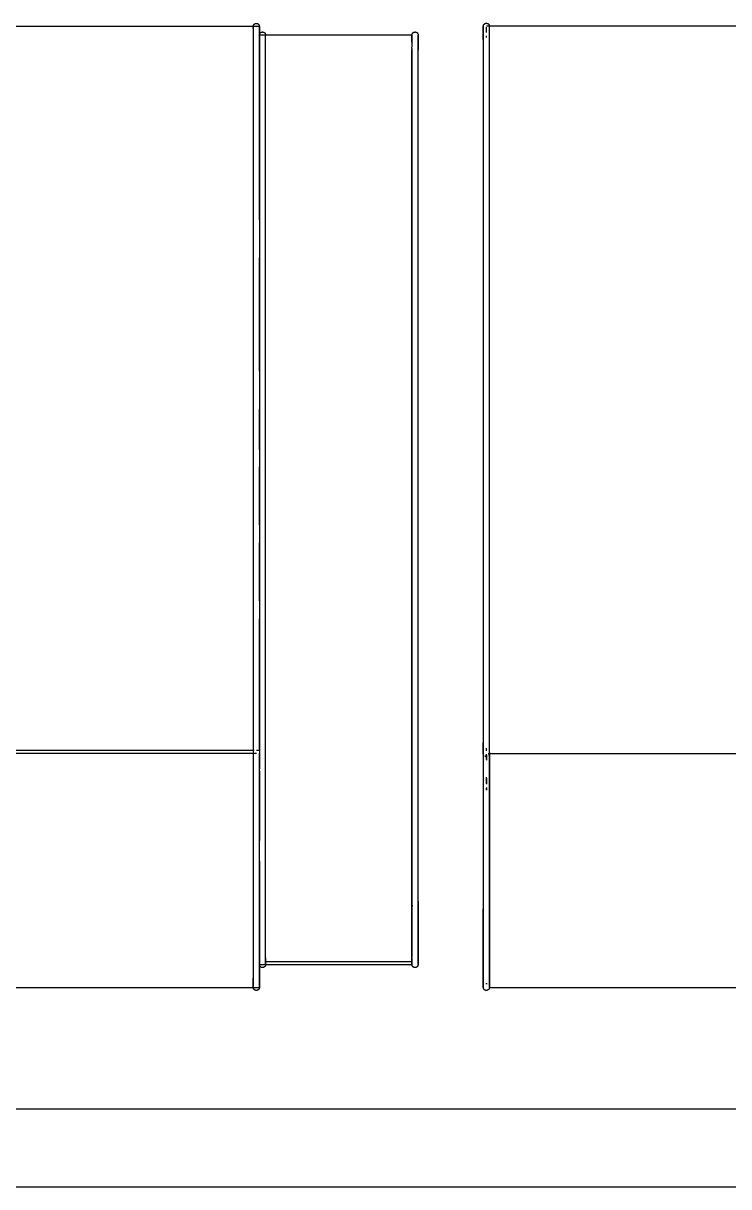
# Model space of a CAD drawing. Header units: metres. Extents: x -658 to -58, y -713 to -118.
# Drawn here: x -96.851 to -96.125, y -202.787 to -201.589 of the extents above; entities that cross this region are included whole.
import ezdxf

# ---------------------------------------------------------------- set-up
doc = ezdxf.new("R2010")
doc.units = ezdxf.units.M
doc.header["$LTSCALE"] = 100
doc.layers.add('plan', color=8, linetype='Continuous')

# ---------------------------------------------------------------- blocks, each defined once
blk = doc.blocks.new('Boxplay_Two_Seat_Settee_Sofa__-_HighTower_13286 - Boxplay_Two_Seat_Settee_Sofa__-_HighTower_13286-V2-الدور الاول')
for p, q in [((1.0001, 0.454), (0.3462, 0.454)), ((1.0001, 0.454), (1.0001, 0.454)), ((1.0001, 0.4461), (1.0001, 0.454)), ((1.0001, 0.4488), (1.0001, 0.454)), ((1.0001, 0.251), (1.0001, 0.4488)), ((1.0033, 0.4508), (1.0033, 0.4496)), ((1.0033, 0.4497), (1.0033, 0.4508)), ((1.0065, 0.3065), (1.0065, 0.3732)), ((1.0065, 0.2147), (1.0065, 0.2869)), ((1.0001, 0.2446), (1.0001, 0.251)), ((1.0001, 0.2123), (1.0001, 0.2446)), ((1.0033, 0.2481), (1.0033, 0.2511)), ((1.0033, 0.2509), (1.0033, 0.2488)), ((1.0033, 0.2386), (1.0033, 0.2447)), ((1.0033, 0.2442), (1.0033, 0.2377)), ((1.0021, 0.2161), (1.0023, 0.2161)), ((1.0033, 0.2147), (1.0033, 0.2202)), ((1.0033, 0.2192), (1.0033, 0.214)), ((1.0033, 0.2163), (1.0033, 0.2163)), ((1.0015, 0.2131), (0.6863, 0.2131)), ((1.0001, 0.2131), (1.0001, 0.2096)), ((1.0009, 0.2148), (1.001, 0.2149)), ((1.0033, 0.2149), (1.0033, 0.215)), ((1.0033, 0.2105), (1.0033, 0.2078)), ((1.0065, 0.2096), (1.0065, 0.2131)), ((1.0065, 0.2108), (1.0065, 0.2127)), ((1.0065, 0.2108), (1.0065, 0.2127)), ((1.0065, 0.2085), (1.0065, 0.2108)), ((1.0065, 0.2085), (1.0065, 0.2108)), ((1.0065, 0.2088), (1.0065, 0.2096)), ((1.0065, 0.2088), (1.0065, 0.2096)), ((1.0065, 0.2085), (1.0065, 0.2083)), ((1.0065, 0.2085), (1.0065, 0.2083)), ((1.0065, 0.1692), (1.0065, 0.2019)), ((1.0065, 0.113), (1.0065, 0.1495)), ((1.0065, 0.0457), (1.0065, 0.093)), ((1.0065, -0.1416), (1.0065, 0.0048)), ((1.0065, -0.3194), (1.0065, -0.2719)), ((1.0065, -0.4079), (1.0065, -0.3606)), ((1.0065, -0.5219), (1.0065, -0.4279)), ((1.0033, -0.5243), (1.0033, -0.5257)), ((0.6828, -0.5357), (1.0033, -0.5357)), ((1.0033, -0.5293), (1.0033, -0.5348))]:
    blk.add_line(p, q)
at = {"flags": 128}
for points in [[(1.0001, 0.454), (1.0001, 0.4541), (1.0001, 0.4542), (1.0001, 0.4544), (1.0002, 0.4545), (1.0002, 0.4546), (1.0002, 0.4547), (1.0002, 0.4549), (1.0003, 0.455), (1.0003, 0.4551), (1.0004, 0.4552), (1.0004, 0.4553), (1.0005, 0.4555), (1.0005, 0.4556), (1.0006, 0.4557), (1.0007, 0.4558), (1.0008, 0.4559), (1.0008, 0.456), (1.0009, 0.4561), (1.001, 0.4562), (1.0011, 0.4563), (1.0012, 0.4564), (1.0013, 0.4564), (1.0014, 0.4565), (1.0015, 0.4566), (1.0016, 0.4567), (1.0017, 0.4567), (1.0018, 0.4568), (1.0019, 0.4568), (1.002, 0.4569), (1.0021, 0.4569), (1.0023, 0.457), (1.0024, 0.457), (1.0025, 0.4571), (1.0026, 0.4571), (1.0028, 0.4571), (1.0029, 0.4571), (1.003, 0.4572), (1.0031, 0.4572), (1.0033, 0.4572), (1.0033, 0.4572)], [(1.0033, 0.4572), (1.0034, 0.4572), (1.0036, 0.4572), (1.0037, 0.4571), (1.0038, 0.4571), (1.0039, 0.4571), (1.0041, 0.4571), (1.0042, 0.457), (1.0043, 0.457), (1.0044, 0.457), (1.0045, 0.4569), (1.0047, 0.4569), (1.0048, 0.4568), (1.0049, 0.4567), (1.005, 0.4567), (1.0051, 0.4566), (1.0052, 0.4565), (1.0053, 0.4565), (1.0054, 0.4564), (1.0055, 0.4563), (1.0056, 0.4562), (1.0057, 0.4561), (1.0057, 0.456), (1.0058, 0.4559), (1.0059, 0.4558), (1.006, 0.4557), (1.006, 0.4556), (1.0061, 0.4555), (1.0062, 0.4554), (1.0062, 0.4553), (1.0063, 0.4551), (1.0063, 0.455), (1.0063, 0.4549), (1.0064, 0.4548), (1.0064, 0.4547), (1.0064, 0.4545), (1.0064, 0.4544), (1.0065, 0.4543), (1.0065, 0.4542), (1.0065, 0.454), (1.0065, 0.454)], [(1.0001, 0.454), (1.0001, 0.454), (1.0001, 0.454), (1.0001, 0.4539), (1.0001, 0.4539), (1.0001, 0.4539), (1.0001, 0.4538), (1.0001, 0.4537), (1.0001, 0.4537), (1.0001, 0.4536), (1.0001, 0.4535), (1.0001, 0.4534), (1.0001, 0.4533), (1.0001, 0.4531), (1.0001, 0.453), (1.0001, 0.4529), (1.0001, 0.4527), (1.0001, 0.4526), (1.0001, 0.4524), (1.0001, 0.4522), (1.0001, 0.4521), (1.0001, 0.4519), (1.0001, 0.4517), (1.0001, 0.4515), (1.0001, 0.4513), (1.0001, 0.4511), (1.0001, 0.4509), (1.0001, 0.4506), (1.0001, 0.4504), (1.0001, 0.4502), (1.0001, 0.4499), (1.0001, 0.4497), (1.0001, 0.4495), (1.0001, 0.4492), (1.0001, 0.449), (1.0001, 0.4488)], [(1.0001, 0.4488), (1.0001, 0.4022), (1.0001, 0.3552), (1.0001, 0.308), (1.0001, 0.2608), (1.0001, 0.251)], [(1.0065, 0.4488), (1.0065, 0.4491), (1.0065, 0.4493), (1.0065, 0.4496), (1.0065, 0.4498), (1.0065, 0.45), (1.0065, 0.4503), (1.0065, 0.4505), (1.0065, 0.4507), (1.0065, 0.451), (1.0065, 0.4512), (1.0065, 0.4514), (1.0065, 0.4516), (1.0065, 0.4518), (1.0065, 0.452), (1.0065, 0.4521), (1.0065, 0.4523), (1.0065, 0.4525), (1.0065, 0.4526), (1.0065, 0.4528), (1.0065, 0.4529), (1.0065, 0.4531), (1.0065, 0.4532), (1.0065, 0.4533), (1.0065, 0.4534), (1.0065, 0.4535), (1.0065, 0.4536), (1.0065, 0.4537), (1.0065, 0.4538), (1.0065, 0.4538), (1.0065, 0.4539), (1.0065, 0.4539), (1.0065, 0.454), (1.0065, 0.454), (1.0065, 0.454)], [(1.0065, 0.454), (1.0065, 0.454), (1.0065, 0.454)], [(1.0065, 0.454), (1.0065, 0.4321), (1.0065, 0.3994), (1.0065, 0.3794)], [(1.0065, 0.251), (1.0065, 0.2983), (1.0065, 0.3455), (1.0065, 0.3925), (1.0065, 0.4392), (1.0065, 0.4488)], [(1.0065, 0.3794), (1.0065, 0.3794), (1.0065, 0.3793), (1.0065, 0.3793), (1.0065, 0.3792), (1.0065, 0.3791), (1.0065, 0.379), (1.0065, 0.3789), (1.0065, 0.3788), (1.0065, 0.3787), (1.0065, 0.3785), (1.0065, 0.3784), (1.0065, 0.3783), (1.0065, 0.3781), (1.0065, 0.3779), (1.0065, 0.3778), (1.0065, 0.3776), (1.0065, 0.3774), (1.0065, 0.3772), (1.0065, 0.377), (1.0065, 0.3768), (1.0065, 0.3766), (1.0065, 0.3764), (1.0065, 0.3762), (1.0065, 0.3759), (1.0065, 0.3757), (1.0065, 0.3755), (1.0065, 0.3752), (1.0065, 0.375), (1.0065, 0.3747), (1.0065, 0.3745), (1.0065, 0.3742), (1.0065, 0.374), (1.0065, 0.3737), (1.0065, 0.3735), (1.0065, 0.3732), (1.0065, 0.3732)], [(1.0001, 0.251), (1.0001, 0.2507), (1.0001, 0.2505), (1.0001, 0.2502), (1.0001, 0.25), (1.0001, 0.2497), (1.0001, 0.2495), (1.0001, 0.2492), (1.0001, 0.249), (1.0001, 0.2487), (1.0001, 0.2485), (1.0001, 0.2483), (1.0001, 0.248), (1.0001, 0.2478), (1.0001, 0.2476), (1.0001, 0.2474), (1.0001, 0.2472), (1.0001, 0.247), (1.0001, 0.2468), (1.0001, 0.2466), (1.0001, 0.2464), (1.0001, 0.2462), (1.0001, 0.2461), (1.0001, 0.2459), (1.0001, 0.2457), (1.0001, 0.2456), (1.0001, 0.2455), (1.0001, 0.2453), (1.0001, 0.2452), (1.0001, 0.2451), (1.0001, 0.245), (1.0001, 0.2449), (1.0001, 0.2448), (1.0001, 0.2447), (1.0001, 0.2447), (1.0001, 0.2446), (1.0001, 0.2446), (1.0001, 0.2446)], [(1.0001, 0.2446), (1.0001, 0.2246), (1.0001, 0.211), (1.0001, 0.2096)], [(1.0065, 0.2446), (1.0065, 0.2446), (1.0065, 0.2447), (1.0065, 0.2447), (1.0065, 0.2448), (1.0065, 0.2449), (1.0065, 0.245), (1.0065, 0.2451), (1.0065, 0.2452), (1.0065, 0.2453), (1.0065, 0.2454), (1.0065, 0.2456), (1.0065, 0.2457), (1.0065, 0.2459), (1.0065, 0.246), (1.0065, 0.2462), (1.0065, 0.2464), (1.0065, 0.2465), (1.0065, 0.2467), (1.0065, 0.2469), (1.0065, 0.2471), (1.0065, 0.2473), (1.0065, 0.2476), (1.0065, 0.2478), (1.0065, 0.248), (1.0065, 0.2482), (1.0065, 0.2485), (1.0065, 0.2487), (1.0065, 0.2489), (1.0065, 0.2492), (1.0065, 0.2494), (1.0065, 0.2497), (1.0065, 0.2499), (1.0065, 0.2502), (1.0065, 0.2504), (1.0065, 0.2507), (1.0065, 0.2509), (1.0065, 0.251)], [(1.0065, 0.2096), (1.0065, 0.2221), (1.0065, 0.2412), (1.0065, 0.2446)], [(1.0024, 0.2158), (1.0025, 0.2158), (1.0026, 0.2159)], [(1.0033, 0.2163), (1.0034, 0.2163), (1.0036, 0.2163), (1.0037, 0.2163), (1.0038, 0.2163), (1.0039, 0.2162), (1.0041, 0.2162), (1.0042, 0.2162), (1.0043, 0.2161), (1.0044, 0.2161), (1.0045, 0.2161), (1.0047, 0.216), (1.0048, 0.2159), (1.0049, 0.2159)], [(1.0033, 0.2159), (1.0034, 0.2159), (1.0036, 0.2159), (1.0037, 0.2159), (1.0038, 0.2159), (1.0039, 0.2159), (1.0041, 0.2158), (1.0042, 0.2158), (1.0043, 0.2158)], [(1.0033, 0.2159), (1.0034, 0.2159), (1.0036, 0.2159), (1.0037, 0.2159), (1.0038, 0.2159), (1.0039, 0.2159), (1.0041, 0.2158), (1.0042, 0.2158), (1.0043, 0.2158)], [(1.0001, 0.2131), (1.0001, 0.2133), (1.0001, 0.2134), (1.0001, 0.2135), (1.0002, 0.2136), (1.0002, 0.2138), (1.0002, 0.2139), (1.0002, 0.214), (1.0003, 0.2141), (1.0003, 0.2143), (1.0004, 0.2144), (1.0004, 0.2145)], [(1.0001, 0.2131), (1.0001, 0.2131), (1.0001, 0.2131)], [(1.0001, 0.2131), (1.0001, 0.2131), (1.0001, 0.2131), (1.0001, 0.2131), (1.0001, 0.2131), (1.0001, 0.213), (1.0001, 0.2129), (1.0001, 0.2129), (1.0001, 0.2128), (1.0001, 0.2127), (1.0001, 0.2126), (1.0001, 0.2125), (1.0001, 0.2124), (1.0001, 0.2123), (1.0001, 0.2122), (1.0001, 0.212), (1.0001, 0.2119), (1.0001, 0.2117), (1.0001, 0.2116), (1.0001, 0.2114), (1.0001, 0.2112), (1.0001, 0.211), (1.0001, 0.2108), (1.0001, 0.2106), (1.0001, 0.2104), (1.0001, 0.2102), (1.0001, 0.21), (1.0001, 0.2098), (1.0001, 0.2095), (1.0001, 0.2093), (1.0001, 0.2091), (1.0001, 0.2088), (1.0001, 0.2086), (1.0001, 0.2084), (1.0001, 0.2081), (1.0001, 0.2079), (1.0001, 0.2076), (1.0001, 0.2075)], [(1.0001, 0.2075), (1.0001, 0.0702), (1.0001, -0.0675), (1.0001, -0.2053), (1.0001, -0.343), (1.0001, -0.4804), (1.0001, -0.5229)], [(1.0002, 0.2136), (1.0003, 0.2137), (1.0003, 0.2139), (1.0004, 0.214), (1.0004, 0.2141)], [(1.0007, 0.2149), (1.0008, 0.215), (1.0008, 0.2151)], [(1.0064, 0.2137), (1.0064, 0.2135), (1.0065, 0.2134), (1.0065, 0.2133), (1.0065, 0.2132), (1.0065, 0.2131)], [(1.0064, 0.2135), (1.0064, 0.2134), (1.0064, 0.2133), (1.0064, 0.2132), (1.0065, 0.213), (1.0065, 0.2129), (1.0065, 0.2128), (1.0065, 0.2127)], [(1.0064, 0.2135), (1.0064, 0.2134), (1.0064, 0.2133), (1.0064, 0.2132), (1.0065, 0.213), (1.0065, 0.2129), (1.0065, 0.2128), (1.0065, 0.2127)], [(1.0065, 0.2083), (1.0065, 0.2081), (1.0065, 0.208), (1.0065, 0.2079), (1.0064, 0.2078), (1.0064, 0.2076)], [(1.0065, 0.2083), (1.0065, 0.2082), (1.0065, 0.2081), (1.0065, 0.2079), (1.0064, 0.2078), (1.0064, 0.2077)], [(1.0065, 0.2083), (1.0065, 0.2081), (1.0065, 0.208), (1.0065, 0.2079), (1.0064, 0.2078), (1.0064, 0.2076)], [(1.0065, 0.2139), (1.0065, 0.2137), (1.0065, 0.2134), (1.0065, 0.2132), (1.0065, 0.2129), (1.0065, 0.2127), (1.0065, 0.2124), (1.0065, 0.2122), (1.0065, 0.212), (1.0065, 0.2117), (1.0065, 0.2115), (1.0065, 0.2113), (1.0065, 0.2111), (1.0065, 0.2109)], [(1.0065, 0.2075), (1.0065, 0.2077), (1.0065, 0.208), (1.0065, 0.2082), (1.0065, 0.2085), (1.0065, 0.2087), (1.0065, 0.2089), (1.0065, 0.2092), (1.0065, 0.2094), (1.0065, 0.2096), (1.0065, 0.2099), (1.0065, 0.2101), (1.0065, 0.2103), (1.0065, 0.2105), (1.0065, 0.2107), (1.0065, 0.2109), (1.0065, 0.2111), (1.0065, 0.2113), (1.0065, 0.2115), (1.0065, 0.2116), (1.0065, 0.2118), (1.0065, 0.2119), (1.0065, 0.2121), (1.0065, 0.2122), (1.0065, 0.2123), (1.0065, 0.2125), (1.0065, 0.2126), (1.0065, 0.2127), (1.0065, 0.2128), (1.0065, 0.2128), (1.0065, 0.2129), (1.0065, 0.213), (1.0065, 0.213), (1.0065, 0.2131), (1.0065, 0.2131), (1.0065, 0.2131), (1.0065, 0.2131)], [(1.0065, 0.2131), (1.0065, 0.2131), (1.0065, 0.2131)], [(1.0065, 0.2127), (1.0065, 0.2108), (1.0065, 0.2083)], [(1.0065, 0.2127), (1.0065, 0.2108), (1.0065, 0.2083)], [(1.0065, 0.2095), (1.0065, 0.2093), (1.0065, 0.2092), (1.0065, 0.2091), (1.0065, 0.209), (1.0065, 0.2088), (1.0065, 0.2088), (1.0065, 0.2087), (1.0065, 0.2086), (1.0065, 0.2085), (1.0065, 0.2085), (1.0065, 0.2084), (1.0065, 0.2084), (1.0065, 0.2083), (1.0065, 0.2083), (1.0065, 0.2083)], [(1.0065, 0.2083), (1.0065, 0.2085), (1.0065, 0.2088)], [(1.0065, 0.2083), (1.0065, 0.2085), (1.0065, 0.2088)], [(1.0065, 0.2083), (1.0065, 0.2083), (1.0065, 0.2082), (1.0065, 0.2082), (1.0065, 0.2081), (1.0065, 0.2081), (1.0065, 0.208), (1.0065, 0.2079), (1.0065, 0.2078), (1.0065, 0.2077), (1.0065, 0.2076), (1.0065, 0.2075), (1.0065, 0.2074), (1.0065, 0.2073), (1.0065, 0.2071), (1.0065, 0.207), (1.0065, 0.2068), (1.0065, 0.2066), (1.0065, 0.2065), (1.0065, 0.2063), (1.0065, 0.2061), (1.0065, 0.2059), (1.0065, 0.2057), (1.0065, 0.2055), (1.0065, 0.2053), (1.0065, 0.205), (1.0065, 0.2048), (1.0065, 0.2046), (1.0065, 0.2044), (1.0065, 0.2041), (1.0065, 0.2039), (1.0065, 0.2036), (1.0065, 0.2034), (1.0065, 0.2031), (1.0065, 0.2029), (1.0065, 0.2026), (1.0065, 0.2024), (1.0065, 0.2021), (1.0065, 0.2019)], [(1.0065, 0.2083), (1.0065, 0.2083), (1.0065, 0.2083)], [(1.0065, -0.5229), (1.0065, -0.3856), (1.0065, -0.2479), (1.0065, -0.1101), (1.0065, 0.0276), (1.0065, 0.165), (1.0065, 0.2075)], [(1.0001, -0.5229), (1.0001, -0.5232), (1.0001, -0.5234), (1.0001, -0.5237), (1.0001, -0.5239), (1.0001, -0.5241), (1.0001, -0.5244), (1.0001, -0.5246), (1.0001, -0.5249), (1.0001, -0.5251), (1.0001, -0.5253), (1.0001, -0.5255), (1.0001, -0.5257), (1.0001, -0.526), (1.0001, -0.5262), (1.0001, -0.5264), (1.0001, -0.5265), (1.0001, -0.5267), (1.0001, -0.5269), (1.0001, -0.5271), (1.0001, -0.5272), (1.0001, -0.5274), (1.0001, -0.5275), (1.0001, -0.5277), (1.0001, -0.5278), (1.0001, -0.5279), (1.0001, -0.528), (1.0001, -0.5281), (1.0001, -0.5282), (1.0001, -0.5283), (1.0001, -0.5284), (1.0001, -0.5284), (1.0001, -0.5285), (1.0001, -0.5285), (1.0001, -0.5286), (1.0001, -0.5286)], [(1.0065, -0.5219), (1.0065, -0.5221), (1.0065, -0.5224), (1.0065, -0.5226), (1.0065, -0.5229), (1.0065, -0.5231), (1.0065, -0.5234), (1.0065, -0.5236), (1.0065, -0.5239), (1.0065, -0.5241), (1.0065, -0.5243), (1.0065, -0.5246), (1.0065, -0.5248), (1.0065, -0.525), (1.0065, -0.5252), (1.0065, -0.5255), (1.0065, -0.5257), (1.0065, -0.5259), (1.0065, -0.5261), (1.0065, -0.5262), (1.0065, -0.5264), (1.0065, -0.5266), (1.0065, -0.5268), (1.0065, -0.5269), (1.0065, -0.5271), (1.0065, -0.5272), (1.0065, -0.5273), (1.0065, -0.5275), (1.0065, -0.5276), (1.0065, -0.5277)], [(1.0065, -0.5286), (1.0065, -0.5286), (1.0065, -0.5285), (1.0065, -0.5285), (1.0065, -0.5284), (1.0065, -0.5284), (1.0065, -0.5283), (1.0065, -0.5282), (1.0065, -0.5281), (1.0065, -0.528), (1.0065, -0.5279), (1.0065, -0.5278), (1.0065, -0.5277), (1.0065, -0.5275), (1.0065, -0.5274), (1.0065, -0.5272), (1.0065, -0.5271), (1.0065, -0.5269), (1.0065, -0.5267), (1.0065, -0.5265), (1.0065, -0.5263), (1.0065, -0.5261), (1.0065, -0.5259), (1.0065, -0.5257), (1.0065, -0.5255), (1.0065, -0.5253), (1.0065, -0.5251), (1.0065, -0.5248), (1.0065, -0.5246), (1.0065, -0.5244), (1.0065, -0.5241), (1.0065, -0.5239), (1.0065, -0.5236), (1.0065, -0.5234), (1.0065, -0.5231), (1.0065, -0.5229)], [(1.0001, -0.5286), (1.0001, -0.5343), (1.0001, -0.5357)], [(1.0033, -0.5388), (1.0032, -0.5388), (1.003, -0.5388), (1.0029, -0.5388), (1.0028, -0.5388), (1.0027, -0.5388), (1.0025, -0.5388), (1.0024, -0.5387), (1.0023, -0.5387), (1.0022, -0.5386), (1.0021, -0.5386), (1.0019, -0.5385), (1.0018, -0.5385), (1.0017, -0.5384), (1.0016, -0.5384), (1.0015, -0.5383), (1.0014, -0.5382), (1.0013, -0.5381), (1.0012, -0.5381), (1.0011, -0.538), (1.001, -0.5379), (1.0009, -0.5378), (1.0009, -0.5377), (1.0008, -0.5376), (1.0007, -0.5375), (1.0006, -0.5374), (1.0006, -0.5373), (1.0005, -0.5372), (1.0004, -0.5371), (1.0004, -0.5369), (1.0003, -0.5368), (1.0003, -0.5367), (1.0003, -0.5366), (1.0002, -0.5365), (1.0002, -0.5363), (1.0002, -0.5362), (1.0002, -0.5361), (1.0001, -0.536), (1.0001, -0.5358), (1.0001, -0.5357), (1.0001, -0.5357)], [(1.0065, -0.5357), (1.0065, -0.5358), (1.0065, -0.5359), (1.0065, -0.5361), (1.0064, -0.5362), (1.0064, -0.5363), (1.0064, -0.5364), (1.0064, -0.5366), (1.0063, -0.5367), (1.0063, -0.5368), (1.0062, -0.5369), (1.0062, -0.537), (1.0061, -0.5371), (1.0061, -0.5373), (1.006, -0.5374), (1.0059, -0.5375), (1.0058, -0.5376), (1.0058, -0.5377), (1.0057, -0.5378), (1.0056, -0.5379), (1.0055, -0.538), (1.0054, -0.538), (1.0053, -0.5381), (1.0052, -0.5382), (1.0051, -0.5383), (1.005, -0.5383), (1.0049, -0.5384), (1.0048, -0.5385), (1.0047, -0.5385), (1.0046, -0.5386), (1.0045, -0.5386), (1.0043, -0.5387), (1.0042, -0.5387), (1.0041, -0.5388), (1.004, -0.5388), (1.0038, -0.5388), (1.0037, -0.5388), (1.0036, -0.5388), (1.0035, -0.5388), (1.0033, -0.5388), (1.0033, -0.5388)], [(1.0065, -0.5282), (1.0065, -0.5341), (1.0065, -0.5357)], [(1.0065, -0.5357), (1.0065, -0.5335), (1.0065, -0.5286)]]:
    blk.add_lwpolyline(points, dxfattribs=at)
blk = doc.blocks.new('Boxplay_Two_Seat_Settee_Sofa__-_HighTower_13286 - Boxplay_Two_Seat_Settee_Sofa__-_HighTower_13286-V3-الدور الاول')
for p, q in [((-0.8399, 0.454), (-0.8431, 0.454)), ((-0.8431, 0.4488), (-0.8431, 0.454)), ((-0.8431, 0.454), (-0.8431, 0.454)), ((-0.8431, 0.4461), (-0.8431, 0.454)), ((-0.8431, 0.3237), (-0.8431, 0.4488)), ((0.3431, 0.454), (-0.8396, 0.454)), ((-0.8367, 0.454), (-0.8367, 0.4446)), ((-1.0065, 0.4304), (-1.0065, 0.4304)), ((-1.0004, 0.4276), (-0.8488, 0.4276)), ((-0.8466, 0.4305), (-1.0002, 0.4305)), ((-1.0001, 0.4304), (-1.0001, 0.4227)), ((-1.0001, 0.4238), (-1.0001, 0.4284)), ((-1.0001, 0.4229), (-1.0001, -0.5114)), ((-0.8494, 0.4304), (-0.8494, 0.4304)), ((-0.8431, 0.4305), (-0.8463, 0.4305)), ((-0.8431, 0.4304), (-0.8431, 0.4282)), ((-1.0065, 0.3652), (-1.0065, 0.2479)), ((-0.8431, 0.251), (-0.8431, 0.3028)), ((-0.8431, 0.2446), (-0.8431, 0.251)), ((-0.8431, 0.2312), (-0.8431, 0.2446)), ((-0.8431, 0.2233), (-0.8431, 0.229)), ((-1.0065, 0.2088), (-1.0065, 0.1517)), ((-0.8399, 0.2098), (-0.8431, 0.2098)), ((-0.8431, 0.2087), (-0.8431, 0.0744)), ((0.0263, 0.2127), (-0.8399, 0.2127)), ((0.0263, 0.2098), (-0.8377, 0.2098)), ((-0.8367, 0.2096), (-0.8367, 0.2098)), ((-0.8367, 0.2088), (-0.8367, 0.2096)), ((-0.8367, 0.2088), (-0.8367, 0.2096)), ((-0.8367, 0.2085), (-0.8367, 0.2088)), ((-0.8367, 0.2085), (-0.8367, 0.2088)), ((-1.0065, 0.1338), (-1.0065, 0.0737)), ((-0.8431, 0.0558), (-0.8431, -0.0038)), ((-1.0065, 0.0349), (-1.0065, -0.0637)), ((-0.8431, -0.0222), (-0.8431, -0.0819)), ((-1.0065, -0.1027), (-1.0065, -0.1447)), ((-0.8431, -0.0997), (-0.8431, -0.1416)), ((-1.0065, -0.1632), (-1.0065, -0.2972)), ((-0.8431, -0.1806), (-0.8431, -0.2972)), ((-1.0065, -0.3362), (-1.0065, -0.511)), ((-0.8431, -0.3364), (-0.8431, -0.5128)), ((-0.8431, -0.5128), (-0.8431, -0.5188)), ((-1.0033, -0.5196), (-1.0033, -0.5196)), ((-1.0001, -0.5189), (-1.0001, -0.5258)), ((-1.0001, -0.5267), (-0.8431, -0.5267)), ((-0.8431, -0.5188), (-0.8431, -0.5258)), ((-0.8431, -0.5282), (-0.8431, -0.5252)), ((-0.8431, -0.5347), (-0.8431, -0.5282)), ((-0.8431, -0.5339), (-0.8431, -0.5327)), ((-0.8431, -0.5355), (0.0263, -0.5355))]:
    blk.add_line(p, q)
at = {"flags": 128}
for points in [[(-0.8431, 0.454), (-0.8431, 0.4541), (-0.8431, 0.4542), (-0.8431, 0.4544), (-0.843, 0.4545), (-0.843, 0.4546), (-0.843, 0.4547), (-0.8429, 0.4549), (-0.8429, 0.455), (-0.8429, 0.4551), (-0.8428, 0.4552), (-0.8428, 0.4553), (-0.8427, 0.4555), (-0.8427, 0.4556), (-0.8426, 0.4557), (-0.8425, 0.4558), (-0.8424, 0.4559), (-0.8424, 0.456), (-0.8423, 0.4561), (-0.8422, 0.4562), (-0.8421, 0.4563), (-0.842, 0.4564), (-0.8419, 0.4564), (-0.8418, 0.4565), (-0.8417, 0.4566), (-0.8416, 0.4567), (-0.8415, 0.4567), (-0.8414, 0.4568), (-0.8413, 0.4568), (-0.8412, 0.4569), (-0.841, 0.4569), (-0.8409, 0.457), (-0.8408, 0.457), (-0.8407, 0.4571), (-0.8406, 0.4571), (-0.8404, 0.4571), (-0.8403, 0.4571), (-0.8402, 0.4572), (-0.8401, 0.4572), (-0.8399, 0.4572), (-0.8399, 0.4572)], [(-0.8399, 0.4572), (-0.8398, 0.4572), (-0.8396, 0.4572), (-0.8395, 0.4571), (-0.8394, 0.4571), (-0.8393, 0.4571), (-0.8391, 0.4571), (-0.839, 0.457), (-0.8389, 0.457), (-0.8388, 0.457), (-0.8387, 0.4569), (-0.8385, 0.4569), (-0.8384, 0.4568), (-0.8383, 0.4567), (-0.8382, 0.4567), (-0.8381, 0.4566), (-0.838, 0.4565), (-0.8379, 0.4565), (-0.8378, 0.4564), (-0.8377, 0.4563), (-0.8376, 0.4562), (-0.8375, 0.4561), (-0.8375, 0.456), (-0.8374, 0.4559), (-0.8373, 0.4558), (-0.8372, 0.4557), (-0.8372, 0.4556), (-0.8371, 0.4555), (-0.837, 0.4554), (-0.837, 0.4553), (-0.8369, 0.4551), (-0.8369, 0.455), (-0.8369, 0.4549), (-0.8368, 0.4548), (-0.8368, 0.4547), (-0.8368, 0.4545), (-0.8368, 0.4544), (-0.8367, 0.4543), (-0.8367, 0.4542), (-0.8367, 0.454), (-0.8367, 0.454)], [(-0.8431, 0.454), (-0.8431, 0.454), (-0.8431, 0.454), (-0.8431, 0.4539), (-0.8431, 0.4539), (-0.8431, 0.4539), (-0.8431, 0.4538), (-0.8431, 0.4537), (-0.8431, 0.4537), (-0.8431, 0.4536), (-0.8431, 0.4535), (-0.8431, 0.4534), (-0.8431, 0.4533), (-0.8431, 0.4531), (-0.8431, 0.453), (-0.8431, 0.4529), (-0.8431, 0.4527), (-0.8431, 0.4526), (-0.8431, 0.4524), (-0.8431, 0.4522), (-0.8431, 0.4521), (-0.8431, 0.4519), (-0.8431, 0.4517), (-0.8431, 0.4515), (-0.8431, 0.4513), (-0.8431, 0.4511), (-0.8431, 0.4509), (-0.8431, 0.4506), (-0.8431, 0.4504), (-0.8431, 0.4502), (-0.8431, 0.4499), (-0.8431, 0.4497), (-0.8431, 0.4495), (-0.8431, 0.4492), (-0.8431, 0.449), (-0.8431, 0.4488)], [(-0.8431, 0.4488), (-0.8431, 0.4022), (-0.8431, 0.3552), (-0.8431, 0.308), (-0.8431, 0.2608), (-0.8431, 0.251)], [(-0.8367, 0.4488), (-0.8367, 0.4491), (-0.8367, 0.4493), (-0.8367, 0.4496), (-0.8367, 0.4498), (-0.8367, 0.45), (-0.8367, 0.4503), (-0.8367, 0.4505), (-0.8367, 0.4507), (-0.8367, 0.451), (-0.8367, 0.4512), (-0.8367, 0.4514), (-0.8367, 0.4516), (-0.8367, 0.4518), (-0.8367, 0.452), (-0.8367, 0.4521), (-0.8367, 0.4523), (-0.8367, 0.4525), (-0.8367, 0.4526), (-0.8367, 0.4528), (-0.8367, 0.4529), (-0.8367, 0.4531), (-0.8367, 0.4532), (-0.8367, 0.4533), (-0.8367, 0.4534), (-0.8367, 0.4535), (-0.8367, 0.4536), (-0.8367, 0.4537), (-0.8367, 0.4538), (-0.8367, 0.4538), (-0.8367, 0.4539), (-0.8367, 0.4539), (-0.8367, 0.454), (-0.8367, 0.454), (-0.8367, 0.454)], [(-0.8367, 0.454), (-0.8367, 0.454), (-0.8367, 0.454)], [(-0.8367, 0.251), (-0.8367, 0.2983), (-0.8367, 0.3455), (-0.8367, 0.3925), (-0.8367, 0.4392), (-0.8367, 0.4488)], [(-1.0065, 0.4304), (-1.0065, 0.4306), (-1.0065, 0.4307), (-1.0065, 0.4308), (-1.0064, 0.4309), (-1.0064, 0.4311), (-1.0064, 0.4312), (-1.0064, 0.4313), (-1.0063, 0.4314), (-1.0063, 0.4315), (-1.0062, 0.4317), (-1.0062, 0.4318), (-1.0061, 0.4319), (-1.0061, 0.432), (-1.006, 0.4321), (-1.0059, 0.4322), (-1.0058, 0.4323), (-1.0058, 0.4324), (-1.0057, 0.4325), (-1.0056, 0.4326), (-1.0055, 0.4327), (-1.0054, 0.4328), (-1.0053, 0.4329), (-1.0052, 0.433), (-1.0051, 0.433), (-1.005, 0.4331), (-1.0049, 0.4332), (-1.0048, 0.4332), (-1.0047, 0.4333), (-1.0046, 0.4333), (-1.0045, 0.4334), (-1.0043, 0.4334), (-1.0042, 0.4335), (-1.0041, 0.4335), (-1.004, 0.4335), (-1.0038, 0.4336), (-1.0037, 0.4336), (-1.0036, 0.4336), (-1.0035, 0.4336), (-1.0033, 0.4336), (-1.0033, 0.4336)], [(-1.0033, 0.4336), (-1.0032, 0.4336), (-1.003, 0.4336), (-1.0029, 0.4336), (-1.0028, 0.4336), (-1.0027, 0.4335), (-1.0025, 0.4335), (-1.0024, 0.4335), (-1.0023, 0.4334), (-1.0022, 0.4334), (-1.0021, 0.4334), (-1.0019, 0.4333), (-1.0018, 0.4332), (-1.0017, 0.4332), (-1.0016, 0.4331), (-1.0015, 0.4331), (-1.0014, 0.433), (-1.0013, 0.4329), (-1.0012, 0.4328), (-1.0011, 0.4327), (-1.001, 0.4326), (-1.0009, 0.4326), (-1.0009, 0.4325), (-1.0008, 0.4324), (-1.0007, 0.4323), (-1.0006, 0.4321), (-1.0006, 0.432), (-1.0005, 0.4319), (-1.0004, 0.4318), (-1.0004, 0.4317), (-1.0003, 0.4316), (-1.0003, 0.4315), (-1.0003, 0.4313), (-1.0002, 0.4312), (-1.0002, 0.4311), (-1.0002, 0.431), (-1.0002, 0.4308), (-1.0001, 0.4307), (-1.0001, 0.4306), (-1.0001, 0.4305), (-1.0001, 0.4304)], [(-0.8494, 0.4304), (-0.8494, 0.4306), (-0.8494, 0.4307), (-0.8494, 0.4308), (-0.8494, 0.4309), (-0.8494, 0.4311), (-0.8493, 0.4312), (-0.8493, 0.4313), (-0.8493, 0.4314), (-0.8492, 0.4315), (-0.8492, 0.4317), (-0.8491, 0.4318), (-0.8491, 0.4319), (-0.849, 0.432), (-0.8489, 0.4321), (-0.8489, 0.4322), (-0.8488, 0.4323), (-0.8487, 0.4324), (-0.8486, 0.4325), (-0.8485, 0.4326), (-0.8485, 0.4327), (-0.8484, 0.4328), (-0.8483, 0.4329), (-0.8482, 0.433), (-0.8481, 0.433), (-0.848, 0.4331), (-0.8479, 0.4332), (-0.8477, 0.4332), (-0.8476, 0.4333), (-0.8475, 0.4333), (-0.8474, 0.4334), (-0.8473, 0.4334), (-0.8472, 0.4335), (-0.847, 0.4335), (-0.8469, 0.4335), (-0.8468, 0.4336), (-0.8467, 0.4336), (-0.8465, 0.4336), (-0.8464, 0.4336), (-0.8463, 0.4336), (-0.8462, 0.4336)], [(-0.8462, 0.4336), (-0.8461, 0.4336), (-0.846, 0.4336), (-0.8459, 0.4336), (-0.8457, 0.4336), (-0.8456, 0.4335), (-0.8455, 0.4335), (-0.8454, 0.4335), (-0.8452, 0.4334), (-0.8451, 0.4334), (-0.845, 0.4334), (-0.8449, 0.4333), (-0.8448, 0.4332), (-0.8447, 0.4332), (-0.8446, 0.4331), (-0.8445, 0.4331), (-0.8444, 0.433), (-0.8443, 0.4329), (-0.8442, 0.4328), (-0.8441, 0.4327), (-0.844, 0.4326), (-0.8439, 0.4326), (-0.8438, 0.4325), (-0.8437, 0.4324), (-0.8436, 0.4323), (-0.8436, 0.4321), (-0.8435, 0.432), (-0.8434, 0.4319), (-0.8434, 0.4318), (-0.8433, 0.4317), (-0.8433, 0.4316), (-0.8432, 0.4315), (-0.8432, 0.4313), (-0.8432, 0.4312), (-0.8431, 0.4311), (-0.8431, 0.431), (-0.8431, 0.4308), (-0.8431, 0.4307)], [(-1.0065, 0.4304), (-1.0065, 0.4304), (-1.0065, 0.4304), (-1.0065, 0.4304), (-1.0065, 0.4303), (-1.0065, 0.4303), (-1.0065, 0.4302), (-1.0065, 0.4301), (-1.0065, 0.43), (-1.0065, 0.4299), (-1.0065, 0.4298), (-1.0065, 0.4297), (-1.0065, 0.4295), (-1.0065, 0.4294), (-1.0065, 0.4292), (-1.0065, 0.429), (-1.0065, 0.4289), (-1.0065, 0.4287), (-1.0065, 0.4285), (-1.0065, 0.4282), (-1.0065, 0.428), (-1.0065, 0.4278), (-1.0065, 0.4276), (-1.0065, 0.4273), (-1.0065, 0.427), (-1.0065, 0.4268), (-1.0065, 0.4265), (-1.0065, 0.4262), (-1.0065, 0.426), (-1.0065, 0.4257), (-1.0065, 0.4254), (-1.0065, 0.4251), (-1.0065, 0.4248), (-1.0065, 0.4245), (-1.0065, 0.4242), (-1.0065, 0.4238), (-1.0065, 0.4235), (-1.0065, 0.4232), (-1.0065, 0.4229)], [(-1.0065, 0.373), (-1.0065, 0.3958), (-1.0065, 0.4131), (-1.0065, 0.4251), (-1.0065, 0.4304)], [(-1.0065, 0.4229), (-1.0065, 0.0708), (-1.0065, -0.2814), (-1.0065, -0.5114)], [(-1.0001, -0.5114), (-1.0001, -0.1593), (-1.0001, 0.193), (-1.0001, 0.4229)], [(-0.8494, 0.4304), (-0.8494, 0.4304), (-0.8494, 0.4304), (-0.8494, 0.4304), (-0.8494, 0.4303), (-0.8494, 0.4303), (-0.8494, 0.4302), (-0.8494, 0.4301), (-0.8494, 0.43), (-0.8494, 0.4299), (-0.8494, 0.4298), (-0.8494, 0.4297), (-0.8494, 0.4295), (-0.8494, 0.4294), (-0.8494, 0.4292), (-0.8494, 0.429), (-0.8494, 0.4289), (-0.8494, 0.4287), (-0.8494, 0.4285), (-0.8494, 0.4282), (-0.8494, 0.428), (-0.8494, 0.4278), (-0.8494, 0.4276), (-0.8494, 0.4273), (-0.8494, 0.427), (-0.8494, 0.4268), (-0.8494, 0.4265), (-0.8494, 0.4262), (-0.8494, 0.426), (-0.8494, 0.4257), (-0.8494, 0.4254), (-0.8494, 0.4251), (-0.8494, 0.4248), (-0.8494, 0.4245), (-0.8494, 0.4242), (-0.8494, 0.4238), (-0.8494, 0.4235), (-0.8494, 0.4232), (-0.8494, 0.4229)], [(-0.8494, 0.4236), (-0.8494, 0.4251), (-0.8494, 0.4304)], [(-0.8494, 0.4229), (-0.8494, 0.0708), (-0.8494, -0.2814), (-0.8494, -0.5114)], [(-1.0065, 0.3652), (-1.0065, 0.3655), (-1.0065, 0.3658), (-1.0065, 0.3661), (-1.0065, 0.3664), (-1.0065, 0.3667), (-1.0065, 0.3671), (-1.0065, 0.3674), (-1.0065, 0.3677), (-1.0065, 0.368), (-1.0065, 0.3683), (-1.0065, 0.3685), (-1.0065, 0.3688), (-1.0065, 0.3691), (-1.0065, 0.3694), (-1.0065, 0.3696), (-1.0065, 0.3699), (-1.0065, 0.3702), (-1.0065, 0.3704), (-1.0065, 0.3706), (-1.0065, 0.3709), (-1.0065, 0.3711), (-1.0065, 0.3713), (-1.0065, 0.3715), (-1.0065, 0.3717), (-1.0065, 0.3718), (-1.0065, 0.372), (-1.0065, 0.3722), (-1.0065, 0.3723), (-1.0065, 0.3724), (-1.0065, 0.3726), (-1.0065, 0.3727), (-1.0065, 0.3728), (-1.0065, 0.3729), (-1.0065, 0.3729), (-1.0065, 0.373)], [(-0.8431, 0.251), (-0.8431, 0.2507), (-0.8431, 0.2505), (-0.8431, 0.2502), (-0.8431, 0.25), (-0.8431, 0.2497), (-0.8431, 0.2495), (-0.8431, 0.2492), (-0.8431, 0.249), (-0.8431, 0.2487), (-0.8431, 0.2485), (-0.8431, 0.2483), (-0.8431, 0.248), (-0.8431, 0.2478), (-0.8431, 0.2476), (-0.8431, 0.2474), (-0.8431, 0.2472), (-0.8431, 0.247), (-0.8431, 0.2468), (-0.8431, 0.2466), (-0.8431, 0.2464), (-0.8431, 0.2462), (-0.8431, 0.2461), (-0.8431, 0.2459), (-0.8431, 0.2457), (-0.8431, 0.2456), (-0.8431, 0.2455), (-0.8431, 0.2453), (-0.8431, 0.2452), (-0.8431, 0.2451), (-0.8431, 0.245), (-0.8431, 0.2449), (-0.8431, 0.2448), (-0.8431, 0.2447), (-0.8431, 0.2447), (-0.8431, 0.2446), (-0.8431, 0.2446), (-0.8431, 0.2446)], [(-0.8431, 0.2446), (-0.8431, 0.2246), (-0.8431, 0.2131)], [(-0.8367, 0.2446), (-0.8367, 0.2446), (-0.8367, 0.2447), (-0.8367, 0.2447), (-0.8367, 0.2448), (-0.8367, 0.2449), (-0.8367, 0.245), (-0.8367, 0.2451), (-0.8367, 0.2452), (-0.8367, 0.2453), (-0.8367, 0.2454), (-0.8367, 0.2456), (-0.8367, 0.2457), (-0.8367, 0.2459), (-0.8367, 0.246), (-0.8367, 0.2462), (-0.8367, 0.2464), (-0.8367, 0.2465), (-0.8367, 0.2467), (-0.8367, 0.2469), (-0.8367, 0.2471), (-0.8367, 0.2473), (-0.8367, 0.2476), (-0.8367, 0.2478), (-0.8367, 0.248), (-0.8367, 0.2482), (-0.8367, 0.2485), (-0.8367, 0.2487), (-0.8367, 0.2489), (-0.8367, 0.2492), (-0.8367, 0.2494), (-0.8367, 0.2497), (-0.8367, 0.2499), (-0.8367, 0.2502), (-0.8367, 0.2504), (-0.8367, 0.2507), (-0.8367, 0.2509), (-0.8367, 0.251)], [(-0.8367, 0.2096), (-0.8367, 0.2221), (-0.8367, 0.2412), (-0.8367, 0.2446)], [(-0.8431, -0.5114), (-0.8431, -0.1593), (-0.8431, 0.193), (-0.8431, 0.2256)], [(-0.843, 0.2103), (-0.843, 0.2105), (-0.843, 0.2106), (-0.8429, 0.2107)], [(-0.8369, 0.2107), (-0.8368, 0.2106), (-0.8368, 0.2105), (-0.8368, 0.2104), (-0.8368, 0.2102), (-0.8367, 0.2101), (-0.8367, 0.21), (-0.8367, 0.2099), (-0.8367, 0.2098)], [(-0.8368, 0.2132), (-0.8367, 0.213), (-0.8367, 0.2129), (-0.8367, 0.2128)], [(-0.8368, 0.2132), (-0.8367, 0.213), (-0.8367, 0.2129), (-0.8367, 0.2128)], [(-0.8367, 0.2041), (-0.8367, 0.2043), (-0.8367, 0.2046), (-0.8367, 0.2048), (-0.8367, 0.2051), (-0.8367, 0.2053), (-0.8367, 0.2055), (-0.8367, 0.2058), (-0.8367, 0.206), (-0.8367, 0.2063), (-0.8367, 0.2065), (-0.8367, 0.2067), (-0.8367, 0.2069), (-0.8367, 0.2071), (-0.8367, 0.2073), (-0.8367, 0.2075), (-0.8367, 0.2077), (-0.8367, 0.2079), (-0.8367, 0.2081), (-0.8367, 0.2083), (-0.8367, 0.2084), (-0.8367, 0.2086), (-0.8367, 0.2087), (-0.8367, 0.2089), (-0.8367, 0.209), (-0.8367, 0.2091), (-0.8367, 0.2092), (-0.8367, 0.2093), (-0.8367, 0.2094), (-0.8367, 0.2095), (-0.8367, 0.2096), (-0.8367, 0.2097), (-0.8367, 0.2097), (-0.8367, 0.2098), (-0.8367, 0.2098), (-0.8367, 0.2098), (-0.8367, 0.2098), (-0.8367, 0.2098)], [(-0.8367, 0.2098), (-0.8367, 0.2098), (-0.8367, 0.2098)], [(-0.8367, -0.5224), (-0.8367, -0.3603), (-0.8367, -0.1978), (-0.8367, -0.0353), (-0.8367, 0.127), (-0.8367, 0.2041)], [(-1.0065, -0.5186), (-1.0065, -0.5185), (-1.0065, -0.5183), (-1.0065, -0.5182), (-1.0065, -0.5181), (-1.0065, -0.5179), (-1.0065, -0.5178), (-1.0065, -0.5176), (-1.0065, -0.5174), (-1.0065, -0.5172), (-1.0065, -0.517), (-1.0065, -0.5168), (-1.0065, -0.5166), (-1.0065, -0.5164), (-1.0065, -0.5162), (-1.0065, -0.5159), (-1.0065, -0.5157), (-1.0065, -0.5154), (-1.0065, -0.5151), (-1.0065, -0.5149), (-1.0065, -0.5146), (-1.0065, -0.5143), (-1.0065, -0.514), (-1.0065, -0.5137), (-1.0065, -0.5134), (-1.0065, -0.5131), (-1.0065, -0.5128), (-1.0065, -0.5125), (-1.0065, -0.5122), (-1.0065, -0.5119), (-1.0065, -0.5115), (-1.0065, -0.5112), (-1.0065, -0.511)], [(-1.0065, -0.5114), (-1.0065, -0.5117), (-1.0065, -0.512), (-1.0065, -0.5123), (-1.0065, -0.5126), (-1.0065, -0.5129), (-1.0065, -0.5132), (-1.0065, -0.5136), (-1.0065, -0.5138), (-1.0065, -0.5141), (-1.0065, -0.5144), (-1.0065, -0.5147), (-1.0065, -0.515), (-1.0065, -0.5153), (-1.0065, -0.5155), (-1.0065, -0.5158), (-1.0065, -0.516), (-1.0065, -0.5163), (-1.0065, -0.5165), (-1.0065, -0.5167), (-1.0065, -0.5169), (-1.0065, -0.5171), (-1.0065, -0.5173), (-1.0065, -0.5175), (-1.0065, -0.5177), (-1.0065, -0.5179), (-1.0065, -0.518), (-1.0065, -0.5181), (-1.0065, -0.5183), (-1.0065, -0.5184), (-1.0065, -0.5185), (-1.0065, -0.5186), (-1.0065, -0.5187), (-1.0065, -0.5187), (-1.0065, -0.5188), (-1.0065, -0.5188), (-1.0065, -0.5189), (-1.0065, -0.5189)], [(-0.8494, -0.5114), (-0.8494, -0.5117), (-0.8494, -0.512), (-0.8494, -0.5123), (-0.8494, -0.5126), (-0.8494, -0.5129), (-0.8494, -0.5132), (-0.8494, -0.5136), (-0.8494, -0.5138), (-0.8494, -0.5141), (-0.8494, -0.5144), (-0.8494, -0.5147), (-0.8494, -0.515), (-0.8494, -0.5153), (-0.8494, -0.5155), (-0.8494, -0.5158), (-0.8494, -0.516), (-0.8494, -0.5163), (-0.8494, -0.5165), (-0.8494, -0.5167), (-0.8494, -0.5169), (-0.8494, -0.5171), (-0.8494, -0.5173), (-0.8494, -0.5175), (-0.8494, -0.5177), (-0.8494, -0.5179), (-0.8494, -0.518), (-0.8494, -0.5181), (-0.8494, -0.5183), (-0.8494, -0.5184), (-0.8494, -0.5185), (-0.8494, -0.5186), (-0.8494, -0.5187), (-0.8494, -0.5187), (-0.8494, -0.5188), (-0.8494, -0.5188), (-0.8494, -0.5189), (-0.8494, -0.5189)], [(-0.8431, -0.5189), (-0.8431, -0.5189), (-0.8431, -0.5188), (-0.8431, -0.5188), (-0.8431, -0.5187), (-0.8431, -0.5186), (-0.8431, -0.5185), (-0.8431, -0.5184), (-0.8431, -0.5183), (-0.8431, -0.5182), (-0.8431, -0.5181), (-0.8431, -0.5179), (-0.8431, -0.5178), (-0.8431, -0.5176), (-0.8431, -0.5174), (-0.8431, -0.5172), (-0.8431, -0.517), (-0.8431, -0.5168), (-0.8431, -0.5166), (-0.8431, -0.5164), (-0.8431, -0.5161), (-0.8431, -0.5159), (-0.8431, -0.5156), (-0.8431, -0.5154), (-0.8431, -0.5151), (-0.8431, -0.5148), (-0.8431, -0.5146), (-0.8431, -0.5143), (-0.8431, -0.514), (-0.8431, -0.5137), (-0.8431, -0.5134), (-0.8431, -0.5131), (-0.8431, -0.5128), (-0.8431, -0.5125), (-0.8431, -0.5121), (-0.8431, -0.5118), (-0.8431, -0.5115), (-0.8431, -0.5114)], [(-1.0065, -0.5189), (-1.0065, -0.5258), (-1.0065, -0.5267)], [(-1.0065, -0.5267), (-1.0065, -0.5233), (-1.0065, -0.5189)], [(-1.0033, -0.5299), (-1.0034, -0.5299), (-1.0036, -0.5299), (-1.0037, -0.5298), (-1.0038, -0.5298), (-1.0039, -0.5298), (-1.0041, -0.5298), (-1.0042, -0.5297), (-1.0043, -0.5297), (-1.0044, -0.5297), (-1.0045, -0.5296), (-1.0047, -0.5296), (-1.0048, -0.5295), (-1.0049, -0.5294), (-1.005, -0.5294), (-1.0051, -0.5293), (-1.0052, -0.5292), (-1.0053, -0.5292), (-1.0054, -0.5291), (-1.0055, -0.529), (-1.0056, -0.5289), (-1.0057, -0.5288), (-1.0057, -0.5287), (-1.0058, -0.5286), (-1.0059, -0.5285), (-1.006, -0.5284), (-1.006, -0.5283), (-1.0061, -0.5282), (-1.0062, -0.5281), (-1.0062, -0.528), (-1.0063, -0.5278), (-1.0063, -0.5277), (-1.0063, -0.5276), (-1.0064, -0.5275), (-1.0064, -0.5274), (-1.0064, -0.5272), (-1.0064, -0.5271), (-1.0065, -0.527), (-1.0065, -0.5269), (-1.0065, -0.5267), (-1.0065, -0.5267)], [(-1.0001, -0.5267), (-1.0001, -0.5268), (-1.0001, -0.5269), (-1.0001, -0.5271), (-1.0002, -0.5272), (-1.0002, -0.5273), (-1.0002, -0.5274), (-1.0002, -0.5276), (-1.0003, -0.5277), (-1.0003, -0.5278), (-1.0004, -0.5279), (-1.0004, -0.528), (-1.0005, -0.5282), (-1.0005, -0.5283), (-1.0006, -0.5284), (-1.0007, -0.5285), (-1.0008, -0.5286), (-1.0008, -0.5287), (-1.0009, -0.5288), (-1.001, -0.5289), (-1.0011, -0.529), (-1.0012, -0.5291), (-1.0013, -0.5291), (-1.0014, -0.5292), (-1.0015, -0.5293), (-1.0016, -0.5294), (-1.0017, -0.5294), (-1.0018, -0.5295), (-1.0019, -0.5296), (-1.002, -0.5296), (-1.0021, -0.5297), (-1.0023, -0.5297), (-1.0024, -0.5297), (-1.0025, -0.5298), (-1.0026, -0.5298), (-1.0028, -0.5298), (-1.0029, -0.5298), (-1.003, -0.5299), (-1.0031, -0.5299), (-1.0033, -0.5299), (-1.0033, -0.5299)], [(-1.0001, -0.5267), (-1.0001, -0.5233), (-1.0001, -0.5189)], [(-1.0001, -0.5229), (-1.0001, -0.5258), (-1.0001, -0.5267)], [(-0.8494, -0.5189), (-0.8494, -0.5258), (-0.8494, -0.5267)], [(-0.8462, -0.5299), (-0.8464, -0.5299), (-0.8465, -0.5299), (-0.8466, -0.5298), (-0.8468, -0.5298), (-0.8469, -0.5298), (-0.847, -0.5298), (-0.8471, -0.5297), (-0.8472, -0.5297), (-0.8474, -0.5297), (-0.8475, -0.5296), (-0.8476, -0.5296), (-0.8477, -0.5295), (-0.8478, -0.5294), (-0.8479, -0.5294), (-0.848, -0.5293), (-0.8481, -0.5292), (-0.8482, -0.5292), (-0.8483, -0.5291), (-0.8484, -0.529), (-0.8485, -0.5289), (-0.8486, -0.5288), (-0.8487, -0.5287), (-0.8488, -0.5286), (-0.8488, -0.5285), (-0.8489, -0.5284), (-0.849, -0.5283), (-0.849, -0.5282), (-0.8491, -0.5281), (-0.8492, -0.528), (-0.8492, -0.5278), (-0.8493, -0.5277), (-0.8493, -0.5276), (-0.8493, -0.5275), (-0.8494, -0.5274), (-0.8494, -0.5272), (-0.8494, -0.5271), (-0.8494, -0.527), (-0.8494, -0.5269), (-0.8494, -0.5267), (-0.8494, -0.5267)], [(-0.8431, -0.5267), (-0.8431, -0.5268), (-0.8431, -0.5269), (-0.8431, -0.5271), (-0.8431, -0.5272), (-0.8431, -0.5273), (-0.8432, -0.5274), (-0.8432, -0.5276), (-0.8432, -0.5277), (-0.8433, -0.5278), (-0.8433, -0.5279), (-0.8434, -0.528), (-0.8434, -0.5282), (-0.8435, -0.5283), (-0.8436, -0.5284), (-0.8436, -0.5285), (-0.8437, -0.5286), (-0.8438, -0.5287), (-0.8439, -0.5288), (-0.8439, -0.5289), (-0.844, -0.529), (-0.8441, -0.5291), (-0.8442, -0.5291), (-0.8443, -0.5292), (-0.8444, -0.5293), (-0.8445, -0.5294), (-0.8446, -0.5294), (-0.8448, -0.5295), (-0.8449, -0.5296), (-0.845, -0.5296), (-0.8451, -0.5297), (-0.8452, -0.5297), (-0.8453, -0.5297), (-0.8455, -0.5298), (-0.8456, -0.5298), (-0.8457, -0.5298), (-0.8458, -0.5298), (-0.846, -0.5299), (-0.8461, -0.5299), (-0.8462, -0.5299), (-0.8462, -0.5299)], [(-0.8431, -0.5267), (-0.8431, -0.5233), (-0.8431, -0.5189)], [(-0.8431, -0.5221), (-0.8431, -0.5258), (-0.8431, -0.5267)], [(-0.8431, -0.525), (-0.8431, -0.5253), (-0.8431, -0.5255), (-0.8431, -0.5257), (-0.8431, -0.5259), (-0.8431, -0.5261), (-0.8431, -0.5262), (-0.8431, -0.5264), (-0.8431, -0.5266), (-0.8431, -0.5268), (-0.8431, -0.5269), (-0.8431, -0.5271), (-0.8431, -0.5272), (-0.8431, -0.5273), (-0.8431, -0.5275), (-0.8431, -0.5276), (-0.8431, -0.5277), (-0.8431, -0.5278), (-0.8431, -0.5279), (-0.8431, -0.5279), (-0.8431, -0.528), (-0.8431, -0.5281), (-0.8431, -0.5281), (-0.8431, -0.5281), (-0.8431, -0.5282)], [(-0.8367, -0.5282), (-0.8367, -0.5281), (-0.8367, -0.5281), (-0.8367, -0.5281), (-0.8367, -0.528), (-0.8367, -0.5279), (-0.8367, -0.5279), (-0.8367, -0.5278), (-0.8367, -0.5277), (-0.8367, -0.5276), (-0.8367, -0.5275), (-0.8367, -0.5273), (-0.8367, -0.5272), (-0.8367, -0.5271), (-0.8367, -0.5269), (-0.8367, -0.5268), (-0.8367, -0.5266), (-0.8367, -0.5264), (-0.8367, -0.5262), (-0.8367, -0.5261), (-0.8367, -0.5259), (-0.8367, -0.5257), (-0.8367, -0.5255), (-0.8367, -0.5252), (-0.8367, -0.525), (-0.8367, -0.5248), (-0.8367, -0.5246), (-0.8367, -0.5244), (-0.8367, -0.5241), (-0.8367, -0.5239), (-0.8367, -0.5236), (-0.8367, -0.5234), (-0.8367, -0.5231), (-0.8367, -0.5229), (-0.8367, -0.5226), (-0.8367, -0.5224)], [(-0.8431, -0.5282), (-0.8431, -0.5335), (-0.8431, -0.5355), (-0.8431, -0.5355)], [(-0.8399, -0.5387), (-0.84, -0.5387), (-0.8402, -0.5387), (-0.8403, -0.5387), (-0.8404, -0.5387), (-0.8405, -0.5386), (-0.8407, -0.5386), (-0.8408, -0.5386), (-0.8409, -0.5385), (-0.841, -0.5385), (-0.8411, -0.5385), (-0.8413, -0.5384), (-0.8414, -0.5383), (-0.8415, -0.5383), (-0.8416, -0.5382), (-0.8417, -0.5382), (-0.8418, -0.5381), (-0.8419, -0.538), (-0.842, -0.5379), (-0.8421, -0.5378), (-0.8422, -0.5377), (-0.8423, -0.5377), (-0.8423, -0.5376), (-0.8424, -0.5375), (-0.8425, -0.5374), (-0.8426, -0.5372), (-0.8426, -0.5371), (-0.8427, -0.537), (-0.8428, -0.5369), (-0.8428, -0.5368), (-0.8429, -0.5367), (-0.8429, -0.5366), (-0.8429, -0.5364), (-0.843, -0.5363), (-0.843, -0.5362), (-0.843, -0.5361), (-0.843, -0.5359), (-0.8431, -0.5358), (-0.8431, -0.5357), (-0.8431, -0.5356), (-0.8431, -0.5355)], [(-0.8367, -0.5355), (-0.8367, -0.5357), (-0.8367, -0.5358), (-0.8367, -0.5359), (-0.8368, -0.536), (-0.8368, -0.5362), (-0.8368, -0.5363), (-0.8368, -0.5364), (-0.8369, -0.5365), (-0.8369, -0.5366), (-0.837, -0.5368), (-0.837, -0.5369), (-0.8371, -0.537), (-0.8371, -0.5371), (-0.8372, -0.5372), (-0.8373, -0.5373), (-0.8374, -0.5374), (-0.8374, -0.5375), (-0.8375, -0.5376), (-0.8376, -0.5377), (-0.8377, -0.5378), (-0.8378, -0.5379), (-0.8379, -0.538), (-0.838, -0.5381), (-0.8381, -0.5381), (-0.8382, -0.5382), (-0.8383, -0.5383), (-0.8384, -0.5383), (-0.8385, -0.5384), (-0.8386, -0.5384), (-0.8387, -0.5385), (-0.8389, -0.5385), (-0.839, -0.5386), (-0.8391, -0.5386), (-0.8392, -0.5386), (-0.8394, -0.5387), (-0.8395, -0.5387), (-0.8396, -0.5387), (-0.8397, -0.5387), (-0.8399, -0.5387), (-0.8399, -0.5387)], [(-0.8367, -0.5355), (-0.8367, -0.5339), (-0.8367, -0.5288), (-0.8367, -0.5282)], [(-0.8367, -0.5335), (-0.8367, -0.5355), (-0.8367, -0.5355)]]:
    blk.add_lwpolyline(points, dxfattribs=at)
for centre, major_axis, ratio, start_param, end_param in [((-1.2319, -0.5114), (-0.2076, 0.1034), 0.998255, 3.598232, 3.604344), ((-1.2314, -0.5061), (-0.2313, 0.0128), 0.060854, 3.146703, 3.149764), ((-1.2086, -0.5086), (-0.2084, 0.0104), 0.060783, 3.146665, 3.150249)]:
    blk.add_ellipse(centre, major_axis=major_axis, ratio=ratio, start_param=start_param, end_param=end_param)
for points in [[(-1.0001, 0.4305), (-1.0002, 0.4305), (-1.0002, 0.4305), (-1.0003, 0.4301), (-1.0003, 0.4295), (-1.0004, 0.4287), (-1.0004, 0.428), (-1.0004, 0.4276)], [(-1.0004, 0.4276), (-1.0003, 0.4268), (-1.0001, 0.4253), (-1.0001, 0.4237), (-1.0001, 0.4229)], [(-1.0002, 0.3693), (-1.0002, 0.3697), (-1.0002, 0.3702), (-1.0002, 0.3705)], [(-1.0001, -0.5128), (-1.0001, -0.5133), (-1.0001, -0.5143), (-1.0002, -0.5157), (-1.0002, -0.517), (-1.0002, -0.5179), (-1.0002, -0.5184), (-1.0001, -0.5185)]]:
    blk.add_open_spline(points, degree=3)
blk = doc.blocks.new('A$Cb06f5615')
at = {"layer": 'plan'}
for p, q in [((-24.0035, 8.5489), (-30.0035, 8.5489)), ((-30.0035, 8.4689), (-24.0035, 8.4689))]:
    blk.add_line(p, q, dxfattribs=at)
at = {"layer": 'plan', "rotation": 180}
for name, p in [('Boxplay_Two_Seat_Settee_Sofa__-_HighTower_13286 - Boxplay_Two_Seat_Settee_Sofa__-_HighTower_13286-V3-الدور الاول', (-28.0035, 9.1282)), ('Boxplay_Two_Seat_Settee_Sofa__-_HighTower_13286 - Boxplay_Two_Seat_Settee_Sofa__-_HighTower_13286-V2-الدور الاول', (-25.9235, 9.1282))]:
    blk.add_blockref(name, p, dxfattribs=at)

msp = doc.modelspace()

# ---------------------------------------------------------------- block references
at = {"layer": 'plan'}
msp.add_blockref('A$Cb06f5615', (-69.4477, -211.2557), dxfattribs=at)

doc.saveas('drawing.dxf')
